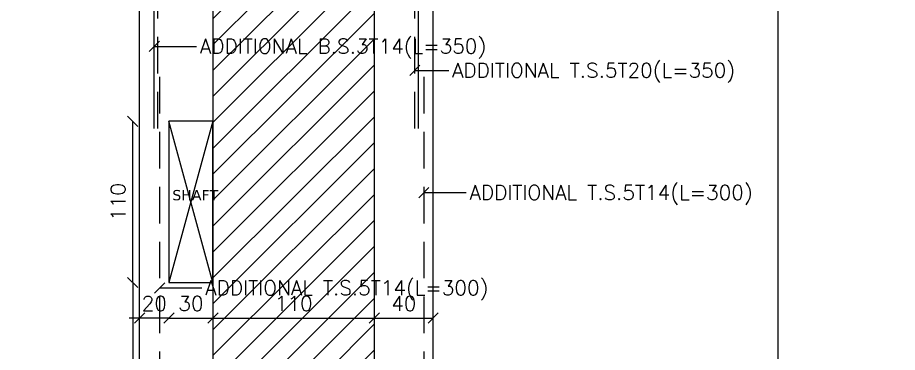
# Model space of a CAD drawing. Header units: inches. Extents: x -48 to 777, y -156 to 510.
# Drawn here: x 597.35 to 603.34, y 236.08 to 238.36 of the extents above; entities that cross this region are included whole.
import ezdxf

# ---------------------------------------------------------------- set-up
doc = ezdxf.new("R2010")
doc.units = ezdxf.units.IN
doc.header["$MEASUREMENT"] = 0
doc.set_wipeout_variables(frame=1)
doc.linetypes.add('ACAD_ISO10W100', pattern=[18, 12, -3, 0, -3])
doc.linetypes.add('HIDDEN', pattern=[0.375, 0.25, -0.125])
doc.layers.get('Defpoints').update_dxf_attribs({"lineweight": 5})
for name, color, linetype, lineweight in [('A-AXIS ST', 251, 'ACAD_ISO10W100', 5), ('A-HIDDEN', 254, 'HIDDEN', 5), ('A-LEVELS', 139, 'Continuous', 20), ('A-LIMIT LOT', 235, 'ACAD_ISO10W100', 20), ('A-TEXT', 50, 'Continuous', 15), ('H-PILLARS', 61, 'Continuous', 5), ('str-raft-bottom', 1, 'Continuous', 5), ('str-raft-top', 1, 'Continuous', 5), ('str-shaft', 1, 'Continuous', 5)]:
    doc.layers.add(name, color=color, linetype=linetype, lineweight=lineweight)
doc.layers.add('HH-DARK GREY', color=7, linetype='Continuous', lineweight=5, true_color=0x404040)
for name, color, linetype in [('pts pc', 7, 'Continuous'), ('Str-Axes', 8, 'Continuous'), ('str-slab-top', 1, 'Continuous'), ('str-sunken-slabs', 5, 'Continuous')]:
    doc.layers.add(name, color=color, linetype=linetype)
doc.styles.add('2mm', font='simplex.shx', dxfattribs={"height": 0.5})
doc.styles.add('ROMAN', font='ROMANS.SHX')
doc.styles.add('ROMAND', font='verdana.ttf')
doc.dimstyles.new('structure', dxfattribs={"dimtxt": 0.1, "dimasz": 0.07, "dimexe": 0.18, "dimexo": 1, "dimgap": 0.05, "dimtad": 1, "dimdec": 1, "dimlfac": 100, "dimrnd": 0.5, "dimdsep": 46, "dimtxsty": 'ROMAN', "dimblk1": 'OBLIQUE', "dimblk2": 'OBLIQUE', "dimsah": 1, "dimcen": 0.009, "dimse1": 1, "dimse2": 1, "dimclrd": 4, "dimclre": 9, "dimclrt": 1, "dimadec": 0, "dimazin": 0, "dimtfac": 0.066667, "dimtdec": 1, "dimtix": 1, "dimtmove": 2, "dimatfit": 3, "dimldrblk": 'OBLIQUE', "dimfxl": 0.18, "dimtolj": 1, "dimarcsym": 0})

# ---------------------------------------------------------------- blocks, each defined once
blk = doc.blocks.new('LOT 688  TOPOGRAPHIC PLAN')
at = {"layer": 'A-LEVELS', "color": 209, "linetype": 'Continuous'}
blk.add_lwpolyline([(-315982.05416, -27920.48321), (-315980.86908, -27919.86169), (-315980.29989, -27919.60995), (-315979.74761, -27919.46966), (-315979.47813, -27919.4582), (-315979.21324, -27919.49488), (-315978.95308, -27919.58647), (-315978.69656, -27919.73275), (-315978.43799, -27919.90735), (-315978.31003, -27919.9841), (-315978.195, -27920.01549), (-315978.09345, -27919.99971), (-315978.00356, -27919.94197), (-315977.85152, -27919.7215), (-315977.72437, -27919.39578), (-315977.6076, -27919.00654), (-315977.34738, -27918.20383), (-315977.18257, -27917.85413), (-315976.99399, -27917.54637), (-315976.7839, -27917.27916), (-315976.55457, -27917.05109), (-315976.30825, -27916.86078), (-315976.0472, -27916.70681)], dxfattribs=at)
at = {"layer": 'pts pc', "linetype": 'Continuous'}
for points in [[(-315978.57189, -27918.79663), (-315979.27509, -27918.08585)], [(-315978.5681, -27918.08964), (-315979.27888, -27918.79284)]]:
    blk.add_lwpolyline(points, dxfattribs=at)
at = {"layer": 'pts pc', "color": 1, "insert": (-315978.42215, -27918.19392), "char_height": 0.5, "width": 2.9761905, "attachment_point": 1, "rotation": 359.692852, "style": '2mm'}
blk.add_mtext('\\Fsimplex.shx;\\W1.0000000000;\\T1.0000000000;\\o\\l95.165', dxfattribs=at)
at = {"linetype": 'Continuous'}
blk.add_wipeout([(-315996.80172, -27893.57917), (-315969.32038, -27896.23659), (-315969.32038, -27930.53073), (-315964.08799, -27936.87852), (-315964.6636, -27941.43051), (-315970.22923, -27937.16678), (-315985.1164, -27950.2257)], dxfattribs=at).dxf.layer = 'A-LIMIT LOT'
blk = doc.blocks.new('_Oblique')
at = {"color": 0, "linetype": 'ByBlock', "lineweight": -2}
blk.add_line((-0.5, -0.5), (0.5, 0.5), dxfattribs=at)
blk = doc.blocks.new('*D1427')
at = {"layer": 'Defpoints', "color": 0, "transparency": 16777216}
for p in [(598.3768, 236.5569), (598.6768, 236.5569), (598.6768, 236.3139)]:
    blk.add_point(p, dxfattribs=at)
at = {"layer": 'str-shaft', "color": 4, "lineweight": -2, "transparency": 16777216}
blk.add_line((598.3768, 236.3139), (598.6768, 236.3139), dxfattribs=at)
at = {"layer": 'str-shaft', "color": 4, "lineweight": -2, "transparency": 16777216, "xscale": 0.07, "yscale": 0.07, "zscale": 0.07, "rotation": 180}
blk.add_blockref('_Oblique', (598.3768, 236.3139), dxfattribs=at)
at = {"layer": 'str-shaft', "color": 4, "lineweight": -2, "transparency": 16777216, "xscale": 0.07, "yscale": 0.07, "zscale": 0.07}
blk.add_blockref('_Oblique', (598.6768, 236.3139), dxfattribs=at)
at = {"layer": 'str-shaft', "color": 1, "transparency": 16777216, "insert": (598.5268, 236.4139), "char_height": 0.1, "attachment_point": 5, "style": 'ROMAN'}
blk.add_mtext('\\A1;30', dxfattribs=at)
blk = doc.blocks.new('*D1428')
at = {"layer": 'Defpoints', "color": 0, "transparency": 16777216}
for p in [(598.1298, 237.6569), (598.3768, 237.6569), (598.3768, 236.5569)]:
    blk.add_point(p, dxfattribs=at)
at = {"layer": 'str-shaft', "color": 4, "lineweight": -2, "transparency": 16777216}
blk.add_line((598.1298, 236.5569), (598.1298, 237.6569), dxfattribs=at)
at = {"layer": 'str-shaft', "color": 4, "lineweight": -2, "transparency": 16777216, "xscale": 0.07, "yscale": 0.07, "zscale": 0.07}
for p, rotation in [((598.1298, 237.6569), 90), ((598.1298, 236.5569), 270)]:
    blk.add_blockref('_Oblique', p, dxfattribs=dict(at, rotation=rotation))
at = {"layer": 'str-shaft', "color": 1, "transparency": 16777216, "insert": (598.0298, 237.1069), "char_height": 0.1, "attachment_point": 5, "rotation": 90, "style": 'ROMAN'}
blk.add_mtext('\\A1;110', dxfattribs=at)
blk = doc.blocks.new('*D1551')
at = {"layer": 'Defpoints', "color": 0, "transparency": 16777216}
for p in [(598.1298, 236.5569), (598.1298, 234.4569), (598.1298, 234.4569)]:
    blk.add_point(p, dxfattribs=at)
at = {"layer": 'str-shaft', "color": 4, "lineweight": -2, "transparency": 16777216}
blk.add_line((598.1298, 236.5569), (598.1298, 234.4569), dxfattribs=at)
at = {"layer": 'str-shaft', "color": 4, "lineweight": -2, "transparency": 16777216, "xscale": 0.07, "yscale": 0.07, "zscale": 0.07}
for p, rotation in [((598.1298, 236.5569), 90), ((598.1298, 234.4569), 270)]:
    blk.add_blockref('_Oblique', p, dxfattribs=dict(at, rotation=rotation))
at = {"layer": 'str-shaft', "color": 1, "transparency": 16777216, "insert": (598.0298, 235.5069), "char_height": 0.1, "attachment_point": 5, "rotation": 90, "style": 'ROMAN'}
blk.add_mtext('\\A1;210', dxfattribs=at)
blk = doc.blocks.new('*D1552')
at = {"layer": 'Defpoints', "color": 0, "transparency": 16777216}
for p in [(598.1768, 236.3139), (598.1768, 236.3139), (598.3768, 236.3139)]:
    blk.add_point(p, dxfattribs=at)
at = {"layer": 'str-shaft', "color": 4, "lineweight": -2, "transparency": 16777216}
for p, q in [((598.1768, 236.3139), (598.1068, 236.3139)), ((598.3768, 236.3139), (598.1768, 236.3139)), ((598.3768, 236.3139), (598.4468, 236.3139))]:
    blk.add_line(p, q, dxfattribs=at)
at = {"layer": 'str-shaft', "color": 4, "lineweight": -2, "transparency": 16777216, "xscale": 0.07, "yscale": 0.07, "zscale": 0.07}
blk.add_blockref('_Oblique', (598.1768, 236.3139), dxfattribs=at)
at = {"layer": 'str-shaft', "color": 4, "lineweight": -2, "transparency": 16777216, "xscale": 0.07, "yscale": 0.07, "zscale": 0.07, "rotation": 180}
blk.add_blockref('_Oblique', (598.3768, 236.3139), dxfattribs=at)
at = {"layer": 'str-shaft', "color": 1, "transparency": 16777216, "insert": (598.2768, 236.4139), "char_height": 0.1, "attachment_point": 5, "style": 'ROMAN'}
blk.add_mtext('\\A1;20', dxfattribs=at)
blk = doc.blocks.new('*D2012')
at = {"layer": 'Defpoints', "color": 0, "transparency": 16777216}
for p in [(598.6768, 236.3139), (599.7768, 236.3139), (599.7768, 236.3139)]:
    blk.add_point(p, dxfattribs=at)
at = {"layer": 'str-sunken-slabs', "color": 4, "lineweight": -2, "transparency": 16777216}
blk.add_line((598.6768, 236.3139), (599.7768, 236.3139), dxfattribs=at)
at = {"layer": 'str-sunken-slabs', "color": 4, "lineweight": -2, "transparency": 16777216, "xscale": 0.07, "yscale": 0.07, "zscale": 0.07, "rotation": 180}
blk.add_blockref('_Oblique', (598.6768, 236.3139), dxfattribs=at)
at = {"layer": 'str-sunken-slabs', "color": 4, "lineweight": -2, "transparency": 16777216, "xscale": 0.07, "yscale": 0.07, "zscale": 0.07}
blk.add_blockref('_Oblique', (599.7768, 236.3139), dxfattribs=at)
at = {"layer": 'str-sunken-slabs', "color": 1, "transparency": 16777216, "insert": (599.2268, 236.4139), "char_height": 0.1, "attachment_point": 5, "style": 'ROMAN'}
blk.add_mtext('\\A1;110', dxfattribs=at)
blk = doc.blocks.new('*D2013')
at = {"layer": 'Defpoints', "color": 0, "transparency": 16777216}
for p in [(599.7768, 236.3139), (600.1768, 236.3139), (600.1768, 236.3139)]:
    blk.add_point(p, dxfattribs=at)
at = {"layer": 'str-sunken-slabs', "color": 4, "lineweight": -2, "transparency": 16777216}
blk.add_line((599.7768, 236.3139), (600.1768, 236.3139), dxfattribs=at)
at = {"layer": 'str-sunken-slabs', "color": 4, "lineweight": -2, "transparency": 16777216, "xscale": 0.07, "yscale": 0.07, "zscale": 0.07, "rotation": 180}
blk.add_blockref('_Oblique', (599.7768, 236.3139), dxfattribs=at)
at = {"layer": 'str-sunken-slabs', "color": 4, "lineweight": -2, "transparency": 16777216, "xscale": 0.07, "yscale": 0.07, "zscale": 0.07}
blk.add_blockref('_Oblique', (600.1768, 236.3139), dxfattribs=at)
at = {"layer": 'str-sunken-slabs', "color": 1, "transparency": 16777216, "insert": (599.9768, 236.4139), "char_height": 0.1, "attachment_point": 5, "style": 'ROMAN'}
blk.add_mtext('\\A1;40', dxfattribs=at)

msp = doc.modelspace()

# ---------------------------------------------------------------- block references
at = {"layer": 'A-TEXT'}
msp.add_blockref('LOT 688  TOPOGRAPHIC PLAN', (316579.44716, 28156.10823), dxfattribs=at)

# ---------------------------------------------------------------- next in the draw order: hatches: boundary and pattern name
at = {"layer": 'H-PILLARS'}
h = msp.add_hatch(dxfattribs=at)
h.set_pattern_fill('ANSI31', color=256, scale=0.2, angle=90)
h.set_pattern_definition([(135, (-143.491753, -76.210882), (-0.0176776695, -0.0176776695), [])])
edge = h.paths.add_edge_path()
edge.add_line((600.92678, 228.60688), (600.92678, 228.15688))
edge.add_arc((604.37678, 228.15688), 3.45, 180, 270)
edge.add_line((604.37678, 224.70688), (610.77962, 224.70688))
edge.add_line((610.77962, 224.70688), (610.07678, 225.55955))
edge.add_line((610.07678, 225.55955), (610.07678, 259.87647))
edge.add_line((610.07678, 259.87647), (609.87678, 259.89581))
edge.add_line((609.87678, 259.89581), (609.87678, 225.48774))
edge.add_line((609.87678, 225.48774), (610.35557, 224.90688))
edge.add_line((610.35557, 224.90688), (604.37678, 224.90688))
edge.add_arc((604.37678, 228.15688), 3.25, 180, 270, ccw=False)
edge.add_line((601.12678, 228.15688), (601.12678, 228.60688))
edge.add_line((601.12678, 228.60688), (600.92678, 228.60688))
h = msp.add_hatch(dxfattribs=at)
h.set_pattern_fill('ANSI31', color=256, scale=0.2)
h.set_pattern_definition([(45, (0, 99), (-0.0176776695, 0.0176776695), [])])
edge = h.paths.add_edge_path()
edge.add_line((589.47678, 253.80841), (589.72678, 253.80848))
edge.add_line((589.72678, 253.80848), (589.72662, 247.55845))
edge.add_line((589.72662, 247.55845), (590.22678, 247.55845))
edge.add_line((590.22678, 247.55845), (590.22678, 242.30688))
edge.add_line((590.22678, 242.30688), (593.02678, 242.30688))
edge.add_line((593.02678, 242.30688), (593.02678, 228.85688))
edge.add_line((593.02678, 228.85688), (597.42678, 228.85688))
edge.add_line((597.42678, 228.85688), (597.42678, 228.60688))
edge.add_line((597.42678, 228.60688), (592.77678, 228.60688))
edge.add_line((592.77678, 228.60688), (592.77678, 242.05688))
edge.add_line((592.77678, 242.05688), (589.97678, 242.05688))
edge.add_line((589.97678, 242.05688), (589.97678, 247.30845))
edge.add_line((589.97678, 247.30845), (589.47678, 247.30845))
edge.add_line((589.47678, 247.30845), (589.47678, 254.05845))
at = {"layer": 'HH-DARK GREY'}
h = msp.add_hatch(dxfattribs=at)
h.set_pattern_fill('EARTH', color=256, scale=2)
h.set_pattern_definition([(0, (-242.49175, -75.7109), (0.5, 0.5), [0.5, -0.5]), (0, (-242.49175, -75.5234), (0.5, 0.5), [0.5, -0.5]), (0, (-242.49175, -75.3359), (0.5, 0.5), [0.5, -0.5]), (90, (-242.42925, -75.2734), (-0.5, 0.5), [0.5, -0.5]), (90, (-242.24175, -75.2734), (-0.5, 0.5), [0.5, -0.5]), (90, (-242.05425, -75.2734), (-0.5, 0.5), [0.5, -0.5])])
edge = h.paths.add_edge_path()
edge.add_line((589.47678, 254.05845), (589.47678, 247.30845))
edge.add_line((589.47678, 247.30845), (589.97678, 247.30845))
edge.add_line((589.97678, 247.30845), (589.97678, 242.05688))
edge.add_line((589.97678, 242.05688), (592.77678, 242.05688))
edge.add_line((592.77678, 242.05688), (592.77678, 228.60688))
edge.add_line((592.77678, 228.60688), (597.22678, 228.60688))
edge.add_line((597.22678, 228.60688), (597.22678, 224.90688))
edge.add_line((597.22678, 224.90688), (590.66159, 224.90688))
edge.add_line((590.66159, 224.90688), (582.9059, 262.50387))
edge.add_line((582.9059, 262.50387), (609.87678, 259.89581))
edge.add_line((609.87678, 259.89581), (609.87678, 225.48774))
edge.add_line((609.87678, 225.48774), (610.35557, 224.90688))
edge.add_line((610.35557, 224.90688), (604.37678, 224.90688))
edge.add_arc((604.37678, 228.15688), 3.25, 180, 270, ccw=False)
edge.add_line((601.12678, 228.15688), (601.12678, 228.60688))
edge.add_line((601.12678, 228.60688), (605.57678, 228.60688))
edge.add_line((605.57678, 228.60688), (605.57678, 242.05688))
edge.add_line((605.57678, 242.05688), (607.12678, 242.05688))
edge.add_line((607.12678, 242.05688), (607.12678, 246.60861))
edge.add_line((607.12678, 246.60861), (605.42678, 246.60861))
edge.add_line((605.42678, 246.60861), (605.4268, 253.65849))
edge.add_line((605.4268, 253.65849), (606.67686, 253.65849))
edge.add_line((606.67686, 253.65849), (606.6768, 257.80831))
edge.add_line((606.6768, 257.80831), (589.47678, 257.80848))
edge.add_line((589.47678, 257.80848), (589.47671, 254.08973))
edge.add_line((589.47671, 254.08973), (589.47678, 254.05845))
at = {"layer": 'str-sunken-slabs'}
h = msp.add_hatch(dxfattribs=at)
h.set_pattern_fill('ANSI31', color=8)
h.set_pattern_definition([(45, (209, 1e-07), (-0.088388348, 0.088388348), [])])
h.paths.add_polyline_path([(599.92678, 233.45688), (598.67678, 233.45688), (598.67678, 232.15688), (598.67678, 231.05688), (599.92678, 231.05688)])
h.paths.add_polyline_path([(598.67678, 240.15688), (598.67678, 239.85688), (599.77678, 239.85688), (599.77678, 241.45688), (602.37678, 241.45688), (602.37678, 242.15688), (600.07678, 242.15688), (600.07678, 242.65688), (598.37678, 242.65688), (598.37678, 241.55688), (598.67678, 241.55688), (598.67678, 241.30688), (598.67678, 240.95688), (595.87678, 240.95688), (595.87678, 240.15688), (598.37678, 240.15688)])
h.paths.add_polyline_path([(598.67678, 238.85688), (598.67678, 237.65688), (598.67678, 234.45688), (599.77678, 234.45688), (599.77678, 238.85688)])

# ---------------------------------------------------------------- next in the draw order: linework, layer by layer
at = {"layer": 'A-AXIS ST', "ltscale": 0.1}
for p, q in [((598.17678, 221.25688), (598.17678, 260.35831)), ((600.17678, 221.25688), (600.17678, 260.35831)), ((602.52678, 221.25688), (602.52678, 260.35831))]:
    msp.add_line(p, q, dxfattribs=at)
at = {"layer": 'A-HIDDEN', "linetype": 'HIDDEN', "ltscale": 0.3}
msp.add_lwpolyline([(598.37678, 236.55688), (598.67678, 236.55688), (598.67678, 237.65688), (598.37678, 237.65688)], close=True, dxfattribs=at)
at = {"layer": 'Str-Axes', "ltscale": 0.1}
for p, q in [((598.17678, 221.25688), (598.17678, 260.35831)), ((600.17678, 221.25688), (600.17678, 260.35831)), ((602.52678, 221.25688), (602.52678, 260.35831))]:
    msp.add_line(p, q, dxfattribs=at)
at = {"layer": 'str-raft-bottom'}
for p, q in [((598.27678, 237.60688), (598.27678, 241.10688)), ((600.07678, 237.60688), (600.07678, 241.10688))]:
    msp.add_line(p, q, dxfattribs=at)
at = {"layer": 'str-raft-top', "linetype": 'HIDDEN'}
for p, q in [((598.31316, 237.96037), (598.31316, 234.96037)), ((600.11316, 237.96037), (600.11316, 234.96037))]:
    msp.add_line(p, q, dxfattribs=at)
at = {"layer": 'str-shaft'}
for p, q in [((598.67678, 237.65688), (598.37678, 236.55688)), ((598.67678, 236.55688), (598.37678, 237.65688))]:
    msp.add_line(p, q, dxfattribs=at)
msp.add_lwpolyline([(598.67678, 237.65688), (598.37678, 237.65688), (598.37678, 236.55688), (598.67678, 236.55688)], close=True, dxfattribs=at)
at = {"layer": 'str-slab-top', "linetype": 'HIDDEN'}
for p, q in [((598.30178, 237.60688), (598.30178, 241.10688)), ((600.05178, 237.60688), (600.05178, 241.10688))]:
    msp.add_line(p, q, dxfattribs=at)
at = {"layer": 'str-sunken-slabs'}
for points in [[(598.67678, 238.85688), (598.67678, 237.65688), (598.67678, 237.65688), (598.67678, 236.55688), (598.67678, 236.55688), (598.67678, 234.45688), (598.67678, 234.45688)], [(599.77678, 234.45688), (599.77678, 234.45688), (599.77678, 234.45688), (599.77678, 238.85688)]]:
    msp.add_lwpolyline(points, dxfattribs=at)

# ---------------------------------------------------------------- next in the draw order: texts
at = {"layer": 'A-TEXT', "insert": (598.3997, 237.18792), "char_height": 0.07, "width": 0.6766314, "attachment_point": 1, "style": 'ROMAND'}
msp.add_mtext('SHAFT', dxfattribs=at)
at = {"layer": 'str-raft-bottom', "style": 'ROMAN'}
msp.add_text('ADDITIONAL B.S.3T14(L=350)', height=0.1, dxfattribs=at).set_placement((598.58801, 238.11862))
at = {"layer": 'str-raft-top', "style": 'ROMAN'}
for p in [(600.42439, 237.12107), (598.62439, 236.47035)]:
    msp.add_text('ADDITIONAL T.S.5T14(L=300)', height=0.1, dxfattribs=at).set_placement(p)
at = {"layer": 'str-slab-top', "style": 'ROMAN'}
msp.add_text('ADDITIONAL T.S.5T20(L=350)', height=0.1, dxfattribs=at).set_placement((600.30516, 237.95437))

# ---------------------------------------------------------------- next in the draw order: dimensions: what is measured, and where the dimension line sits
at = {"layer": 'str-shaft'}
for p1, p2, distance, picture, middle in [((598.37678, 236.55688), (598.37678, 237.65688), 0.24703, '*D1428', (598.02975, 237.10688)), ((598.12975, 236.55688), (598.12975, 234.45688), 0, '*D1551', (598.02975, 235.50688)), ((598.37678, 236.55688), (598.67678, 236.55688), -0.24295, '*D1427', (598.52678, 236.41394)), ((598.37678, 236.31394), (598.17678, 236.31394), 0, '*D1552', (598.27678, 236.41394))]:
    dim = msp.add_aligned_dim(p1=p1, p2=p2, distance=distance, dimstyle='structure', override={"dimfxl": 0.04}, dxfattribs=at)
    dim.commit()
    dim.dimension.update_dxf_attribs({"geometry": picture, "text_midpoint": middle})
at = {"layer": 'str-sunken-slabs'}
for p1, p2, picture, middle in [((598.67678, 236.31394), (599.77678, 236.31394), '*D2012', (599.22678, 236.41394)), ((599.77678, 236.31394), (600.17678, 236.31394), '*D2013', (599.97678, 236.41394))]:
    dim = msp.add_aligned_dim(p1=p1, p2=p2, distance=0, dimstyle='structure', override={"dimfxl": 0.04}, dxfattribs=at)
    dim.commit()
    dim.dimension.update_dxf_attribs({"geometry": picture, "text_midpoint": middle})

# ---------------------------------------------------------------- next in the draw order: leaders
at = {"layer": 'str-raft-bottom'}
msp.add_leader([(598.27678, 238.16774), (598.56555, 238.16774)], dimstyle='structure', override={"dimgap": 0.05, "dimtad": 0}, dxfattribs=at)
at = {"layer": 'str-raft-top'}
for points in [[(600.11316, 237.17019), (600.40194, 237.17019)], [(598.31316, 236.51947), (598.60194, 236.51947)]]:
    msp.add_leader(points, dimstyle='structure', override={"dimgap": 0.05, "dimtad": 0}, dxfattribs=at)
at = {"layer": 'str-slab-top'}
msp.add_leader([(600.05178, 238.0035), (600.28271, 238.0035)], dimstyle='structure', override={"dimgap": 0.05, "dimtad": 0}, dxfattribs=at)

doc.saveas('drawing.dxf')
